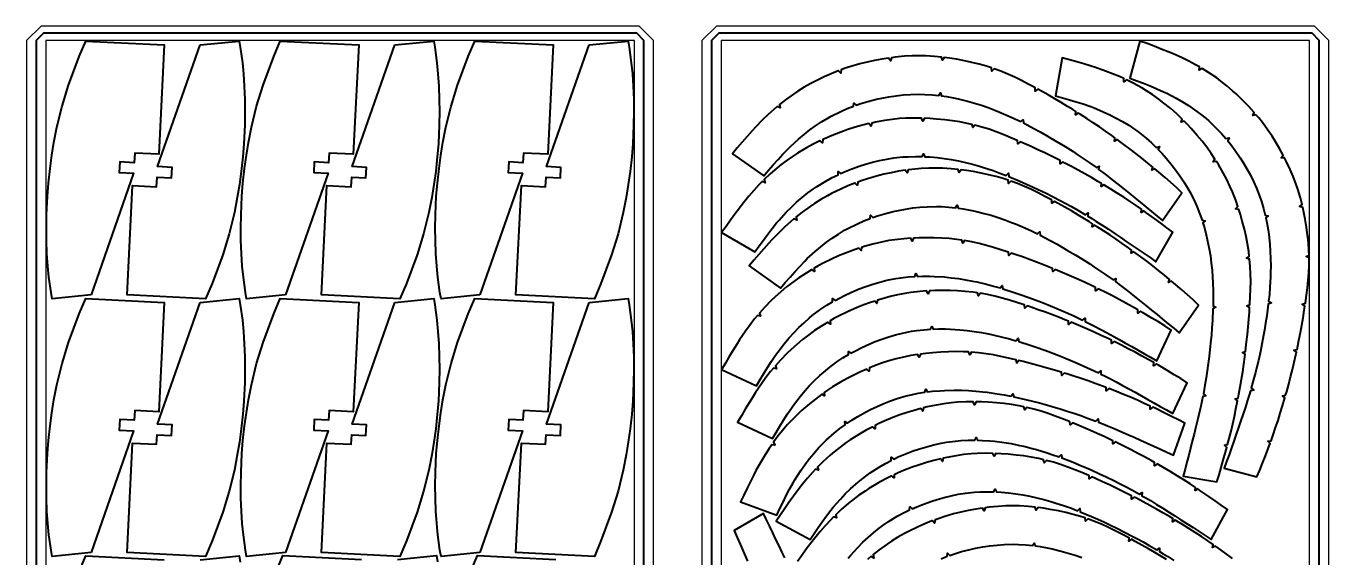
# Model space of a CAD drawing. Header units: millimetres. Extents: x -10628 to 24720, y -21829 to 4032.
# Drawn here: x 22019 to 24720, y -9298 to -8198 of the extents above; entities that cross this region are included whole.
import ezdxf
from ezdxf.enums import TextEntityAlignment as Align
from ezdxf.lldxf.tags import DXFTag

# ---------------------------------------------------------------- set-up
doc = ezdxf.new("R2010")
doc.units = ezdxf.units.MM
doc.layers.add('layer chu', color=7, linetype='Continuous', lineweight=9)
doc.layers.add('layer khung van cnc', color=7, linetype='Continuous', lineweight=25, true_color=0xfbf59b)
doc.layers.add('layer mau', color=7, linetype='Continuous')
doc.styles.add('Text Dim', font='arial.ttf')
tags = doc.linetypes.add('DATTRANHVAKEPVAN', pattern='A,32.156035,-1.521322,["DAT TRÁNH VA CHẠM KẸP VÁN",Text Dim,S=2.23494,R=0,X=0,Y=-0.877209],-47.8264', length=81.503757).pattern_tags.tags
tags[6] = DXFTag(74, 10)
tags = doc.linetypes.add('KVVIENMAY', pattern='A,46.311228,-10.280676,["KV VIỀN MÁY",Text Dim,S=10.028098,R=0,X=0,Y=-4.346144],-100.988212', length=157.580116).pattern_tags.tags
tags[6] = DXFTag(74, 10)

# ---------------------------------------------------------------- blocks, each defined once
blk = doc.blocks.new('khung van cnc')
at = {"color": 2, "linetype": 'DATTRANHVAKEPVAN', "lineweight": 5}
for p, q in [((-1453, -44.4), (-1148, -44.4)), ((-1148, -44.4), (-538.7, -44.4)), ((-539.1, -45.3), (-233, -44.4))]:
    blk.add_line(p, q, dxfattribs=at)
at = {"color": 250, "lineweight": 5}
blk.add_line((-1494.1, -99.4), (-193, -99.4), dxfattribs=at)
at = {"lineweight": 5}
blk.add_lwpolyline([(-193, -99.4), (-193, 2370.6), (-223, 2400.6), (-1463, 2400.6), (-1493, 2370.6), (-1493, -99.4)], close=True, dxfattribs=at)
at = {"color": 1, "linetype": 'KVVIENMAY'}
for points in [[(-511.9, -84.4), (-213, -84.4), (-213, 2370.6), (-228, 2385.6), (-1458, 2385.6), (-1473, 2370.6), (-1473, -84.4), (-1172.8, -84.4)], [(-1104, -84.4), (-567.2, -84.4)]]:
    blk.add_lwpolyline(points, dxfattribs=at)
at = {"lineweight": 5}
for points in [[(-513.5, -69.4), (-233, -69.4), (-233, 2370.6), (-1453, 2370.6), (-1453, -69.4), (-1173, -69.4)], [(-1123, -69.4), (-563.5, -69.4)]]:
    blk.add_lwpolyline(points, dxfattribs=at)
blk.add_lwpolyline([(-843, -551.3), (-1463, -551.3), (-1493, -521.3), (-1493, -99.4), (-843, -99.4)], close=True)
for centre in [(-1148, -69.4), (-538.5, -70.2)]:
    blk.add_circle(centre, 25, dxfattribs=at)
at = {"layer": 'layer mau'}
for points in [[(-843, -99.4), (-193, -99.4), (-193, -212.4), (-843, -212.4)], [(-843, -212.4), (-193, -212.4), (-193, -325.3), (-843, -325.3)], [(-843, -325.3), (-193, -325.3), (-193, -438.3), (-843, -438.3)], [(-843, -438.3), (-193, -438.3), (-193, -521.2), (-223, -551.2), (-843, -551.2)]]:
    blk.add_lwpolyline(points, close=True, dxfattribs=at)
at = {"color": 254, "lineweight": 5, "char_height": 50, "width": 647.53, "attachment_point": 5}
for s, insert in [('{\\fArial|b0|i0|c163|p34;Tên File}', (-1168.8, -155.9)), ('{\\fYu Gothic UI Semilight|b0|i0|c128|p34;Ván}', (-1168.8, -268.9)), ('{\\fYu Gothic UI Semilight|b0|i0|c128|p34;Đ\\fArial|b0|i0|c163|p34;ộ\\fYu Gothic UI Semilight|b0|i0|c128|p34; Dày Ván}', (-1168.8, -381.8)), ('{\\fYu Gothic UI Semilight|b0|i0|c128|p34;S\\fArial|b0|i0|c163|p34;ố\\fYu Gothic UI Semilight|b0|i0|c128|p34; L\\fArial|b0|i0|c163|p34;ượ\\fYu Gothic UI Semilight|b0|i0|c128|p34;ng Chi Ti\\fArial|b0|i0|c163|p34;ế\\fYu Gothic UI Semilight|b0|i0|c128|p34;t}', (-1168.8, -494.8))]:
    blk.add_mtext(s, dxfattribs=dict(at, insert=insert))
at = {"layer": 'layer mau'}
for tag, p in [('ÁGF', (-518, -155.9)), ('TENFILE', (-518, -268.9)), ('TENFILE', (-518, -381.8)), ('TENFILE', (-518, -494.8))]:
    blk.add_attdef(tag, text='', height=30, dxfattribs=at).set_placement(p, align=Align.MIDDLE_CENTER)

msp = doc.modelspace()

# ---------------------------------------------------------------- linework, layer by layer
for points in [[(22153.651, -8755.253), (22072.922, -8763.444), (22070.733, -8750.46), (22066.437, -8718.546), (22064.17, -8695.333), (22062.402, -8669.581), (22061.337, -8642.606), (22061.066, -8617.11), (22061.493, -8589.59), (22063.2, -8550.576), (22065.345, -8523.363), (22068.792, -8493.25), (22072.565, -8465.776), (22076.892, -8439.335), (22083.018, -8407.787), (22093.803, -8363.93), (22107.209, -8320.342), (22129.268, -8261.087), (22142.779, -8229.042), (22305.535, -8237.232), (22294.139, -8463.699), (22244.202, -8461.186), (22242.789, -8481.14), (22213.235, -8479.653), (22212.129, -8501.625), (22242.091, -8503.133)], [(22380.168, -8237.227), (22460.897, -8229.036), (22463.086, -8242.02), (22467.382, -8273.934), (22469.65, -8297.146), (22471.418, -8322.899), (22472.482, -8349.874), (22472.753, -8375.37), (22472.326, -8402.89), (22470.619, -8441.904), (22468.474, -8469.117), (22465.027, -8499.23), (22461.255, -8526.703), (22456.927, -8553.144), (22450.801, -8584.693), (22440.016, -8628.55), (22426.61, -8672.138), (22404.551, -8731.393), (22391.04, -8763.438), (22228.284, -8755.247), (22239.68, -8528.781), (22289.617, -8531.294), (22291.03, -8511.34), (22320.584, -8512.827), (22321.69, -8490.855), (22291.728, -8489.347)], [(22556.811, -8755.253), (22476.082, -8763.444), (22473.893, -8750.46), (22469.597, -8718.546), (22467.33, -8695.333), (22465.561, -8669.581), (22464.497, -8642.606), (22464.226, -8617.11), (22464.653, -8589.59), (22466.36, -8550.576), (22468.505, -8523.363), (22471.952, -8493.25), (22475.724, -8465.776), (22480.052, -8439.335), (22486.178, -8407.787), (22496.963, -8363.93), (22510.369, -8320.342), (22532.428, -8261.087), (22545.939, -8229.042), (22708.695, -8237.232), (22697.299, -8463.699), (22647.362, -8461.186), (22645.949, -8481.14), (22616.395, -8479.653), (22615.289, -8501.625), (22645.251, -8503.133)], [(22783.328, -8237.227), (22864.057, -8229.036), (22866.246, -8242.02), (22870.542, -8273.934), (22872.809, -8297.146), (22874.577, -8322.899), (22875.642, -8349.874), (22875.913, -8375.37), (22875.486, -8402.89), (22873.779, -8441.904), (22871.634, -8469.117), (22868.187, -8499.23), (22864.414, -8526.703), (22860.087, -8553.144), (22853.961, -8584.693), (22843.176, -8628.55), (22829.77, -8672.138), (22807.711, -8731.393), (22794.2, -8763.438), (22631.444, -8755.247), (22642.84, -8528.781), (22692.777, -8531.294), (22694.19, -8511.34), (22723.744, -8512.827), (22724.85, -8490.855), (22694.888, -8489.347)], [(22959.971, -8755.253), (22879.242, -8763.444), (22877.053, -8750.46), (22872.756, -8718.546), (22870.489, -8695.333), (22868.721, -8669.581), (22867.657, -8642.606), (22867.386, -8617.11), (22867.813, -8589.59), (22869.52, -8550.576), (22871.665, -8523.363), (22875.112, -8493.25), (22878.884, -8465.776), (22883.211, -8439.335), (22889.338, -8407.787), (22900.122, -8363.93), (22913.529, -8320.342), (22935.587, -8261.087), (22949.099, -8229.042), (23111.855, -8237.232), (23100.458, -8463.699), (23050.522, -8461.186), (23049.109, -8481.14), (23019.554, -8479.653), (23018.449, -8501.625), (23048.411, -8503.133)], [(23186.481, -8237.245), (23267.21, -8229.054), (23269.4, -8242.038), (23273.696, -8273.952), (23275.963, -8297.165), (23277.731, -8322.917), (23278.796, -8349.892), (23279.066, -8375.388), (23278.639, -8402.908), (23276.932, -8441.922), (23274.787, -8469.135), (23271.34, -8499.248), (23267.568, -8526.722), (23263.241, -8553.163), (23257.115, -8584.711), (23246.33, -8628.568), (23232.923, -8672.156), (23210.865, -8731.411), (23197.353, -8763.456), (23034.597, -8755.266), (23045.994, -8528.799), (23095.93, -8531.312), (23097.343, -8511.358), (23126.898, -8512.845), (23128.003, -8490.873), (23098.041, -8489.365)], [(24574.493, -8388.52), (24568.786, -8381.696), (24562.202, -8383.175), (24564.937, -8377.093), (24564.437, -8376.496), (24553.985, -8364.812), (24543.151, -8353.48), (24527.547, -8338.388), (24520.398, -8331.915), (24508.49, -8321.727), (24496.215, -8311.998), (24487.478, -8305.544), (24470.532, -8294.084), (24457.211, -8285.919), (24451.152, -8289.493), (24451.787, -8282.855), (24443.508, -8278.177), (24429.594, -8270.902), (24415.466, -8264.039), (24395.416, -8255.068), (24386.728, -8251.422), (24372.191, -8245.581), (24357.578, -8239.962), (24342.914, -8234.489), (24328.224, -8229.089), (24307.587, -8306.109), (24321.575, -8311.354), (24335.528, -8316.685), (24349.409, -8322.187), (24363.185, -8327.944), (24376.818, -8334.042), (24383.711, -8337.313), (24403.518, -8347.557), (24416.511, -8355.026), (24429.219, -8362.975), (24441.603, -8371.408), (24453.628, -8380.331), (24465.256, -8389.747), (24470.981, -8394.703), (24487.201, -8410.055), (24497.502, -8420.901), (24506.448, -8431.127), (24512.917, -8429.743), (24510.182, -8435.662), (24516.772, -8443.819), (24525.747, -8455.824), (24536.132, -8470.944), (24542.386, -8480.769), (24550.027, -8493.662), (24557.176, -8506.82), (24563.8, -8520.234), (24569.866, -8533.896), (24576.744, -8551.677), (24580.195, -8561.923), (24584.435, -8576.253), (24587.816, -8589.668), (24594.052, -8591.24), (24589.048, -8595.288), (24591.185, -8605.395), (24593.748, -8620.143), (24595.21, -8630.278), (24597.385, -8649.837), (24598.501, -8664.746), (24599.171, -8679.678), (24599.414, -8694.621), (24599.247, -8709.563), (24598.96, -8718.472), (24597.763, -8739.397), (24596.504, -8754.277), (24595.053, -8768.137), (24600.687, -8771.614), (24594.406, -8774.081), (24591.076, -8798.742), (24588.805, -8813.5), (24586.335, -8828.226), (24584.486, -8838.578), (24580.861, -8857.583), (24577.862, -8872.209), (24573.697, -8891.14), (24571.312, -8901.346), (24567.751, -8915.849), (24563.991, -8930.302), (24559.112, -8947.942), (24564.012, -8952.465), (24557.375, -8953.685), (24554.689, -8962.908), (24551.473, -8973.309), (24546.909, -8987.525), (24542.207, -9001.696), (24536.762, -9017.741), (24532.566, -9029.96), (24527.683, -9044.07), (24522.769, -9058.169), (24517.832, -9072.259), (24512.876, -9086.342), (24507.908, -9100.421), (24502.69, -9114.307), (24570.851, -9132.571), (24576.889, -9118.213), (24582.644, -9103.649), (24588.32, -9089.057), (24596.289, -9067.931), (24598.058, -9063.078), (24593.456, -9058.143), (24600.094, -9057.431), (24604.512, -9044.967), (24609.573, -9030.149), (24614.47, -9015.274), (24619.205, -9000.344), (24623.782, -8985.364), (24628.596, -8968.852), (24623.684, -8964.225), (24630.255, -8963.086), (24632.477, -8955.264), (24636.595, -8940.149), (24640.558, -8924.994), (24644.361, -8909.8), (24648.004, -8894.568), (24651.484, -8879.302), (24652.602, -8874.108), (24647.387, -8869.826), (24653.865, -8868.243), (24655.501, -8860.644), (24657.943, -8848.673), (24660.924, -8833.311), (24663.745, -8817.916), (24666.411, -8802.487), (24668.928, -8787.022), (24670.26, -8778.317), (24664.797, -8774.355), (24671.168, -8772.386), (24671.287, -8771.608), (24673.515, -8755.983), (24675.496, -8740.413), (24677.144, -8724.817), (24678.366, -8709.201), (24679.066, -8693.572), (24679.043, -8678.695), (24672.963, -8675.766), (24678.884, -8672.698), (24678.582, -8662.3), (24677.421, -8646.679), (24675.732, -8631.087), (24673.579, -8615.536), (24670.744, -8598.455), (24668.12, -8584.613), (24665.722, -8573.734), (24659.206, -8571.981), (24664.456, -8567.869), (24661.014, -8554.093), (24655.75, -8536.241), (24651.645, -8524.241), (24646.022, -8509.623), (24639.842, -8495.215), (24631.531, -8477.714), (24627.98, -8470.897), (24621.231, -8470.888), (24625.24, -8465.559), (24618.509, -8453.277), (24610.549, -8439.764), (24602.168, -8426.513), (24593.364, -8413.544), (24582.069, -8398.149)], [(23717.437, -8285.614), (23709.072, -8288.643), (23708.211, -8295.336), (23703.431, -8290.686), (23702.699, -8290.952), (23688.145, -8296.777), (23673.791, -8303.082), (23654.272, -8312.583), (23645.744, -8317.087), (23632.098, -8324.792), (23618.757, -8333), (23609.705, -8339.003), (23593.14, -8351.007), (23580.911, -8360.732), (23582.197, -8367.648), (23576.176, -8364.781), (23568.95, -8370.96), (23557.354, -8381.547), (23546.072, -8392.476), (23530.785, -8408.248), (23524.388, -8415.165), (23513.927, -8426.828), (23503.648, -8438.638), (23493.49, -8450.546), (23483.393, -8462.503), (23548.709, -8508.238), (23558.422, -8496.887), (23568.203, -8485.6), (23578.121, -8474.437), (23588.242, -8463.461), (23598.635, -8452.735), (23604.067, -8447.377), (23620.467, -8432.268), (23631.93, -8422.613), (23643.746, -8413.391), (23655.906, -8404.638), (23668.404, -8396.39), (23681.229, -8388.683), (23687.844, -8384.999), (23707.818, -8375.007), (23721.533, -8369.038), (23734.202, -8364.128), (23735.114, -8357.576), (23739.74, -8362.171), (23749.659, -8358.768), (23764.01, -8354.44), (23781.77, -8349.853), (23793.141, -8347.337), (23807.87, -8344.566), (23822.68, -8342.348), (23837.551, -8340.711), (23852.463, -8339.684), (23871.524, -8339.302), (23882.333, -8339.564), (23897.249, -8340.481), (23911.011, -8341.892), (23914.621, -8336.57), (23916.714, -8342.656), (23926.942, -8344.105), (23941.677, -8346.74), (23951.701, -8348.833), (23970.824, -8353.478), (23985.215, -8357.529), (23999.476, -8362.007), (24013.601, -8366.889), (24027.585, -8372.156), (24035.858, -8375.474), (24055.112, -8383.755), (24068.664, -8390.027), (24081.192, -8396.131), (24086.387, -8392.026), (24086.557, -8398.772), (24108.591, -8410.335), (24121.683, -8417.517), (24134.676, -8424.875), (24143.771, -8430.153), (24160.39, -8440.06), (24173.109, -8447.88), (24189.473, -8458.269), (24198.248, -8464), (24210.658, -8472.308), (24222.954, -8480.784), (24237.861, -8491.401), (24243.787, -8488.344), (24242.664, -8494.998), (24250.412, -8500.676), (24259.086, -8507.256), (24270.883, -8516.407), (24282.591, -8525.672), (24295.806, -8536.277), (24305.854, -8544.399), (24317.442, -8553.813), (24329.01, -8563.252), (24340.562, -8572.711), (24352.101, -8582.185), (24363.631, -8591.669), (24374.896, -8601.321), (24415.371, -8543.518), (24403.943, -8532.933), (24392.227, -8522.544), (24380.455, -8512.219), (24363.329, -8497.506), (24359.374, -8494.183), (24353.162, -8496.819), (24354.764, -8490.338), (24344.563, -8481.924), (24332.369, -8472.1), (24320.066, -8462.411), (24307.656, -8452.856), (24295.145, -8443.431), (24281.275, -8433.26), (24275.247, -8436.293), (24276.424, -8429.729), (24269.834, -8424.965), (24257.039, -8415.926), (24244.153, -8407.019), (24231.176, -8398.248), (24218.109, -8389.615), (24204.954, -8381.124), (24200.456, -8378.297), (24194.648, -8381.733), (24195.376, -8375.104), (24188.795, -8370.967), (24178.381, -8364.579), (24164.965, -8356.524), (24151.463, -8348.608), (24137.876, -8340.825), (24124.205, -8333.171), (24116.48, -8328.941), (24110.889, -8332.72), (24111.217, -8326.06), (24110.528, -8325.682), (24096.607, -8318.244), (24082.653, -8311.058), (24068.561, -8304.174), (24054.305, -8297.685), (24039.858, -8291.682), (24025.871, -8286.616), (24021.039, -8291.327), (24020.18, -8284.714), (24010.306, -8281.442), (23995.231, -8277.189), (23980.001, -8273.444), (23964.651, -8270.148), (23947.632, -8266.97), (23933.726, -8264.702), (23922.683, -8263.234), (23918.807, -8268.758), (23916.739, -8262.418), (23902.617, -8260.941), (23884.041, -8259.781), (23871.361, -8259.535), (23855.701, -8259.819), (23840.048, -8260.699), (23820.761, -8262.522), (23813.14, -8263.528), (23810.823, -8269.867), (23807.187, -8264.277), (23793.343, -8266.401), (23777.922, -8269.259), (23762.604, -8272.604), (23747.406, -8276.44), (23729.076, -8281.789)], [(24426.234, -8401.372), (24419.953, -8395.071), (24413.523, -8397.118), (24415.718, -8390.821), (24415.168, -8390.27), (24403.737, -8379.542), (24391.957, -8369.197), (24375.097, -8355.522), (24367.411, -8349.697), (24354.661, -8340.586), (24341.584, -8331.963), (24332.318, -8326.296), (24314.438, -8316.356), (24300.456, -8309.383), (24294.731, -8313.471), (24294.785, -8306.803), (24286.13, -8302.865), (24271.635, -8296.83), (24256.962, -8291.224), (24236.207, -8284.035), (24227.235, -8281.16), (24212.244, -8276.609), (24197.196, -8272.284), (24182.111, -8268.11), (24167.007, -8264.012), (24153.161, -8342.536), (24167.553, -8346.543), (24181.917, -8350.638), (24196.225, -8354.908), (24210.45, -8359.443), (24224.563, -8364.329), (24231.714, -8366.987), (24252.339, -8375.466), (24265.934, -8381.774), (24279.285, -8388.585), (24292.358, -8395.908), (24305.114, -8403.748), (24317.519, -8412.115), (24323.654, -8416.553), (24341.151, -8430.433), (24352.358, -8440.34), (24362.161, -8449.747), (24368.485, -8447.804), (24366.276, -8453.94), (24373.552, -8461.491), (24383.539, -8472.668), (24395.202, -8486.826), (24402.288, -8496.068), (24411.024, -8508.246), (24419.293, -8520.731), (24427.061, -8533.517), (24434.294, -8546.598), (24442.696, -8563.711), (24447.026, -8573.618), (24452.5, -8587.524), (24457.037, -8600.593), (24463.386, -8601.616), (24458.754, -8606.085), (24461.764, -8615.967), (24465.603, -8630.435), (24467.942, -8640.404), (24471.814, -8659.699), (24474.225, -8674.454), (24476.194, -8689.271), (24477.738, -8704.136), (24478.874, -8719.036), (24479.364, -8727.936), (24479.995, -8748.885), (24480.039, -8763.819), (24479.801, -8777.752), (24485.717, -8780.725), (24479.675, -8783.73), (24478.507, -8808.587), (24477.531, -8823.487), (24476.354, -8838.373), (24475.413, -8848.846), (24473.459, -8868.095), (24471.746, -8882.927), (24469.246, -8902.148), (24467.761, -8912.524), (24465.477, -8927.282), (24462.991, -8942.008), (24459.668, -8960.005), (24464.944, -8964.084), (24458.438, -8965.878), (24456.566, -8975.3), (24454.269, -8985.942), (24450.961, -9000.501), (24447.512, -9015.029), (24443.486, -9031.487), (24440.371, -9044.025), (24436.736, -9058.507), (24433.07, -9072.98), (24429.38, -9087.447), (24425.67, -9101.909), (24421.948, -9116.367), (24417.96, -9130.655), (24487.454, -9142.909), (24492.217, -9128.079), (24496.681, -9113.069), (24501.064, -9098.038), (24507.161, -9076.298), (24508.501, -9071.309), (24503.486, -9066.794), (24510.037, -9065.506), (24513.351, -9052.705), (24517.102, -9037.502), (24520.683, -9022.256), (24524.099, -9006.971), (24527.353, -8991.649), (24530.71, -8974.78), (24525.413, -8970.599), (24531.86, -8968.892), (24533.392, -8960.906), (24536.177, -8945.49), (24538.804, -8930.046), (24541.269, -8914.578), (24543.57, -8899.088), (24545.706, -8883.576), (24546.367, -8878.305), (24540.799, -8874.493), (24547.114, -8872.351), (24548.082, -8864.639), (24549.471, -8852.501), (24551.101, -8836.937), (24552.57, -8821.355), (24553.881, -8805.752), (24555.041, -8790.127), (24555.609, -8781.338), (24549.822, -8777.868), (24555.997, -8775.351), (24556.047, -8774.566), (24556.906, -8758.806), (24557.521, -8743.122), (24557.804, -8727.442), (24557.661, -8711.779), (24556.996, -8696.148), (24555.676, -8681.331), (24549.364, -8678.943), (24554.995, -8675.37), (24553.788, -8665.038), (24551.27, -8649.578), (24548.229, -8634.192), (24544.728, -8618.888), (24540.416, -8602.119), (24536.594, -8588.558), (24533.258, -8577.93), (24526.614, -8576.751), (24531.485, -8572.197), (24526.856, -8558.774), (24520.056, -8541.448), (24514.92, -8529.852), (24508.045, -8515.78), (24500.633, -8501.966), (24490.829, -8485.256), (24486.697, -8478.774), (24479.972, -8479.353), (24483.501, -8473.695), (24475.726, -8462.046), (24466.619, -8449.278), (24457.114, -8436.809), (24447.214, -8424.656), (24434.62, -8410.304)], [(23678.806, -8429.328), (23670.737, -8433.075), (23670.462, -8439.817), (23665.295, -8435.602), (23664.589, -8435.93), (23650.598, -8443.002), (23636.848, -8450.533), (23618.232, -8461.7), (23610.129, -8466.929), (23597.207, -8475.795), (23584.632, -8485.134), (23576.137, -8491.903), (23560.681, -8505.305), (23549.346, -8516.059), (23551.23, -8522.837), (23544.982, -8520.505), (23538.322, -8527.291), (23527.693, -8538.848), (23517.407, -8550.719), (23503.553, -8567.763), (23497.782, -8575.211), (23488.378, -8587.742), (23479.168, -8600.403), (23470.086, -8613.15), (23461.069, -8625.942), (23530.122, -8665.81), (23538.81, -8653.656), (23547.57, -8641.559), (23556.477, -8629.574), (23565.603, -8617.758), (23575.022, -8606.167), (23579.966, -8600.357), (23594.987, -8583.876), (23605.564, -8573.258), (23616.531, -8563.041), (23627.883, -8553.262), (23639.614, -8543.956), (23651.719, -8535.161), (23657.988, -8530.914), (23677.014, -8519.219), (23690.157, -8512.077), (23702.35, -8506.082), (23702.687, -8499.476), (23707.697, -8503.649), (23717.281, -8499.395), (23731.2, -8493.833), (23748.493, -8487.716), (23759.602, -8484.218), (23774.033, -8480.173), (23788.593, -8476.673), (23803.265, -8473.747), (23818.031, -8471.424), (23836.986, -8469.382), (23847.776, -8468.701), (23862.716, -8468.314), (23876.548, -8468.521), (23879.681, -8462.904), (23882.296, -8468.785), (23892.612, -8469.337), (23907.52, -8470.677), (23917.688, -8471.889), (23937.144, -8474.85), (23951.833, -8477.631), (23966.43, -8480.848), (23980.927, -8484.481), (23995.316, -8488.51), (24003.847, -8491.093), (24023.749, -8497.665), (24037.797, -8502.732), (24050.809, -8507.721), (24055.626, -8503.179), (24056.384, -8509.885), (24079.342, -8519.483), (24093.01, -8525.497), (24106.595, -8531.694), (24116.115, -8536.16), (24133.534, -8544.58), (24146.886, -8551.262), (24164.093, -8560.185), (24173.335, -8565.13), (24186.422, -8572.324), (24199.409, -8579.696), (24215.185, -8588.974), (24220.822, -8585.412), (24220.283, -8592.138), (24228.496, -8597.12), (24237.711, -8602.919), (24250.261, -8611.007), (24262.732, -8619.216), (24276.821, -8628.628), (24287.538, -8635.844), (24299.903, -8644.213), (24312.25, -8652.607), (24324.582, -8661.024), (24336.902, -8669.456), (24349.216, -8677.898), (24361.279, -8686.532), (24396.561, -8625.421), (24384.255, -8615.873), (24371.678, -8606.544), (24359.051, -8597.285), (24340.708, -8584.12), (24336.479, -8581.155), (24330.52, -8584.322), (24331.55, -8577.726), (24320.655, -8570.234), (24307.651, -8561.509), (24294.55, -8552.93), (24281.355, -8544.492), (24268.07, -8536.194), (24253.367, -8527.27), (24247.626, -8530.817), (24248.227, -8524.176), (24241.246, -8520.004), (24227.712, -8512.114), (24214.099, -8504.365), (24200.407, -8496.758), (24186.637, -8489.297), (24172.792, -8481.985), (24168.065, -8479.56), (24162.578, -8483.489), (24162.726, -8476.822), (24155.809, -8473.275), (24144.878, -8467.818), (24130.811, -8460.963), (24116.671, -8454.254), (24102.457, -8447.685), (24088.171, -8441.252), (24080.107, -8437.711), (24074.867, -8441.963), (24074.613, -8435.299), (24073.893, -8434.983), (24059.377, -8428.786), (24044.849, -8422.844), (24030.212, -8417.215), (24015.444, -8411.993), (24000.529, -8407.272), (23986.153, -8403.444), (23981.751, -8408.558), (23980.319, -8402.045), (23970.197, -8399.646), (23954.809, -8396.724), (23939.31, -8394.32), (23923.732, -8392.375), (23906.5, -8390.692), (23892.449, -8389.645), (23881.321, -8389.145), (23877.941, -8394.985), (23875.328, -8388.85), (23861.131, -8388.609), (23842.524, -8389.073), (23829.871, -8389.933), (23814.296, -8391.581), (23798.779, -8393.821), (23779.724, -8397.319), (23772.22, -8398.985), (23770.464, -8405.502), (23766.354, -8400.25), (23752.749, -8403.572), (23737.636, -8407.764), (23722.668, -8412.43), (23707.861, -8417.577), (23690.068, -8424.503)], [(23752.048, -8518.29), (23743.684, -8521.319), (23742.822, -8528.012), (23738.042, -8523.362), (23737.31, -8523.628), (23722.756, -8529.453), (23708.403, -8535.758), (23688.883, -8545.259), (23680.355, -8549.763), (23666.71, -8557.468), (23653.369, -8565.676), (23644.316, -8571.679), (23627.751, -8583.683), (23615.522, -8593.408), (23616.808, -8600.324), (23610.788, -8597.457), (23603.561, -8603.636), (23591.966, -8614.223), (23580.684, -8625.152), (23565.397, -8640.924), (23558.999, -8647.841), (23548.539, -8659.504), (23538.26, -8671.314), (23528.102, -8683.222), (23518.004, -8695.179), (23583.32, -8740.914), (23593.034, -8729.563), (23602.815, -8718.276), (23612.732, -8707.113), (23622.854, -8696.137), (23633.247, -8685.411), (23638.678, -8680.053), (23655.079, -8664.944), (23666.541, -8655.289), (23678.357, -8646.067), (23690.518, -8637.314), (23703.015, -8629.066), (23715.84, -8621.359), (23722.456, -8617.675), (23742.429, -8607.683), (23756.145, -8601.714), (23768.813, -8596.804), (23769.725, -8590.252), (23774.352, -8594.847), (23784.271, -8591.444), (23798.622, -8587.116), (23816.381, -8582.529), (23827.753, -8580.013), (23842.482, -8577.242), (23857.291, -8575.024), (23872.162, -8573.387), (23887.075, -8572.36), (23906.136, -8571.978), (23916.944, -8572.24), (23931.861, -8573.157), (23945.622, -8574.568), (23949.233, -8569.246), (23951.325, -8575.332), (23961.554, -8576.781), (23976.289, -8579.416), (23986.312, -8581.509), (24005.436, -8586.154), (24019.827, -8590.205), (24034.088, -8594.683), (24048.213, -8599.565), (24062.197, -8604.832), (24070.47, -8608.15), (24089.723, -8616.431), (24103.276, -8622.703), (24115.804, -8628.807), (24120.998, -8624.702), (24121.168, -8631.448), (24143.203, -8643.011), (24156.294, -8650.193), (24169.288, -8657.551), (24178.383, -8662.829), (24195.001, -8672.736), (24207.72, -8680.556), (24224.084, -8690.945), (24232.86, -8696.676), (24245.27, -8704.984), (24257.565, -8713.46), (24272.473, -8724.077), (24278.399, -8721.02), (24277.275, -8727.674), (24285.023, -8733.352), (24293.697, -8739.932), (24305.494, -8749.083), (24317.203, -8758.348), (24330.418, -8768.953), (24340.465, -8777.075), (24352.054, -8786.489), (24363.622, -8795.928), (24375.173, -8805.387), (24386.712, -8814.861), (24398.243, -8824.345), (24409.508, -8833.997), (24449.982, -8776.194), (24438.555, -8765.609), (24426.838, -8755.22), (24415.067, -8744.895), (24397.94, -8730.182), (24393.986, -8726.859), (24387.774, -8729.495), (24389.375, -8723.014), (24379.174, -8714.601), (24366.981, -8704.776), (24354.677, -8695.087), (24342.268, -8685.532), (24329.757, -8676.107), (24315.887, -8665.936), (24309.859, -8668.969), (24311.036, -8662.405), (24304.446, -8657.641), (24291.651, -8648.602), (24278.765, -8639.695), (24265.788, -8630.924), (24252.721, -8622.291), (24239.565, -8613.8), (24235.067, -8610.973), (24229.259, -8614.409), (24229.987, -8607.78), (24223.406, -8603.643), (24212.992, -8597.255), (24199.576, -8589.2), (24186.075, -8581.284), (24172.488, -8573.501), (24158.817, -8565.847), (24151.092, -8561.617), (24145.501, -8565.396), (24145.829, -8558.736), (24145.139, -8558.358), (24131.218, -8550.92), (24117.264, -8543.734), (24103.173, -8536.85), (24088.917, -8530.361), (24074.469, -8524.358), (24060.482, -8519.292), (24055.651, -8524.003), (24054.792, -8517.39), (24044.918, -8514.118), (24029.843, -8509.865), (24014.613, -8506.12), (23999.263, -8502.824), (23982.243, -8499.646), (23968.337, -8497.378), (23957.295, -8495.91), (23953.419, -8501.434), (23951.351, -8495.094), (23937.228, -8493.617), (23918.652, -8492.457), (23905.972, -8492.211), (23890.313, -8492.495), (23874.66, -8493.375), (23855.372, -8495.198), (23847.752, -8496.204), (23845.435, -8502.543), (23841.798, -8496.953), (23827.955, -8499.077), (23812.534, -8501.935), (23797.216, -8505.28), (23782.018, -8509.116), (23763.688, -8514.465)], [(23660.855, -8695.172), (23653.143, -8699.607), (23653.457, -8706.348), (23647.942, -8702.599), (23647.267, -8702.987), (23633.946, -8711.252), (23620.905, -8719.953), (23603.333, -8732.699), (23595.716, -8738.616), (23583.616, -8748.574), (23571.903, -8758.973), (23564.03, -8766.457), (23549.801, -8781.155), (23539.447, -8792.856), (23541.914, -8799.443), (23535.487, -8797.665), (23529.444, -8805.006), (23519.863, -8817.445), (23510.65, -8830.167), (23498.334, -8848.354), (23493.235, -8856.277), (23484.959, -8869.579), (23476.887, -8882.995), (23468.951, -8896.486), (23461.083, -8910.014), (23533.348, -8943.712), (23540.943, -8930.848), (23548.616, -8918.033), (23556.444, -8905.317), (23564.506, -8892.751), (23572.879, -8880.383), (23577.297, -8874.164), (23590.825, -8856.436), (23600.436, -8844.937), (23610.471, -8833.804), (23620.927, -8823.072), (23631.803, -8812.779), (23643.095, -8802.962), (23648.97, -8798.185), (23666.905, -8784.877), (23679.375, -8776.616), (23690.999, -8769.582), (23690.759, -8762.971), (23696.114, -8766.692), (23705.29, -8761.618), (23718.672, -8754.865), (23735.366, -8747.263), (23746.127, -8742.811), (23760.151, -8737.524), (23774.351, -8732.768), (23788.712, -8728.574), (23803.219, -8724.973), (23821.924, -8721.287), (23832.614, -8719.668), (23847.463, -8717.98), (23861.261, -8716.981), (23863.892, -8711.112), (23867.01, -8716.743), (23877.334, -8716.394), (23892.303, -8716.43), (23902.538, -8716.75), (23922.178, -8718.005), (23937.053, -8719.495), (23951.875, -8721.428), (23966.633, -8723.783), (23981.319, -8726.542), (23990.043, -8728.373), (24010.442, -8733.185), (24024.878, -8737.008), (24038.275, -8740.844), (24042.678, -8735.899), (24044.017, -8742.514), (24067.724, -8750.075), (24081.864, -8754.874), (24095.938, -8759.864), (24105.811, -8763.483), (24123.898, -8770.353), (24137.781, -8775.846), (24155.701, -8783.235), (24165.338, -8787.356), (24179.002, -8793.382), (24192.583, -8799.594), (24209.107, -8807.462), (24214.412, -8803.422), (24214.462, -8810.17), (24223.078, -8814.416), (24232.763, -8819.39), (24245.97, -8826.353), (24259.109, -8833.445), (24273.965, -8841.593), (24285.27, -8847.847), (24298.317, -8855.106), (24311.349, -8862.393), (24324.367, -8869.702), (24337.376, -8877.029), (24350.378, -8884.366), (24363.148, -8891.916), (24392.97, -8827.962), (24379.878, -8819.522), (24366.535, -8811.326), (24353.15, -8803.202), (24333.729, -8791.686), (24329.258, -8789.101), (24323.598, -8792.775), (24324.049, -8786.115), (24312.542, -8779.6), (24298.828, -8772.042), (24285.029, -8764.637), (24271.149, -8757.382), (24257.191, -8750.273), (24241.766, -8742.665), (24236.356, -8746.698), (24236.375, -8740.03), (24229.058, -8736.483), (24214.888, -8729.803), (24200.651, -8723.269), (24186.348, -8716.884), (24171.981, -8710.652), (24157.551, -8704.574), (24152.63, -8702.571), (24147.506, -8706.963), (24147.073, -8700.309), (24139.873, -8697.378), (24128.508, -8692.895), (24113.897, -8687.291), (24099.226, -8681.84), (24084.494, -8676.535), (24069.702, -8671.371), (24061.36, -8668.547), (24056.51, -8673.24), (24055.676, -8666.623), (24054.932, -8666.371), (24039.93, -8661.463), (24024.941, -8656.809), (24009.868, -8652.477), (23994.702, -8648.562), (23979.431, -8645.159), (23964.777, -8642.599), (23960.837, -8648.077), (23958.843, -8641.714), (23948.551, -8640.206), (23932.966, -8638.636), (23917.317, -8637.592), (23901.628, -8637.012), (23884.315, -8636.838), (23870.227, -8637.019), (23859.097, -8637.491), (23856.239, -8643.604), (23853.101, -8637.719), (23838.937, -8638.717), (23820.442, -8640.801), (23807.912, -8642.76), (23792.54, -8645.759), (23777.277, -8649.343), (23758.599, -8654.489), (23751.269, -8656.802), (23750.088, -8663.447), (23745.536, -8658.574), (23732.272, -8663.069), (23717.582, -8668.562), (23703.077, -8674.515), (23688.776, -8680.933), (23671.653, -8689.383)], [(23693.827, -8804.446), (23686.115, -8808.881), (23686.429, -8815.622), (23680.914, -8811.873), (23680.239, -8812.261), (23666.918, -8820.526), (23653.877, -8829.227), (23636.304, -8841.973), (23628.688, -8847.889), (23616.588, -8857.847), (23604.875, -8868.246), (23597.002, -8875.731), (23582.773, -8890.429), (23572.419, -8902.129), (23574.886, -8908.717), (23568.459, -8906.939), (23562.415, -8914.28), (23552.834, -8926.719), (23543.622, -8939.441), (23531.306, -8957.628), (23526.206, -8965.551), (23517.93, -8978.853), (23509.858, -8992.268), (23501.922, -9005.759), (23494.054, -9019.288), (23566.32, -9052.986), (23573.915, -9040.122), (23581.587, -9027.307), (23589.416, -9014.591), (23597.477, -9002.025), (23605.85, -8989.657), (23610.269, -8983.438), (23623.797, -8965.71), (23633.408, -8954.211), (23643.443, -8943.077), (23653.899, -8932.346), (23664.774, -8922.053), (23676.066, -8912.236), (23681.941, -8907.459), (23699.876, -8894.151), (23712.347, -8885.89), (23723.971, -8878.855), (23723.731, -8872.245), (23729.085, -8875.966), (23738.262, -8870.892), (23751.644, -8864.139), (23768.337, -8856.537), (23779.099, -8852.084), (23793.123, -8846.798), (23807.322, -8842.042), (23821.683, -8837.848), (23836.191, -8834.247), (23854.896, -8830.561), (23865.586, -8828.942), (23880.435, -8827.254), (23894.232, -8826.254), (23896.864, -8820.386), (23899.981, -8826.017), (23910.306, -8825.667), (23925.274, -8825.704), (23935.509, -8826.024), (23955.149, -8827.278), (23970.025, -8828.769), (23984.846, -8830.702), (23999.605, -8833.057), (24014.291, -8835.816), (24023.014, -8837.646), (24043.413, -8842.459), (24057.849, -8846.282), (24071.247, -8850.118), (24075.65, -8845.173), (24076.988, -8851.787), (24100.696, -8859.349), (24114.836, -8864.148), (24128.909, -8869.138), (24138.783, -8872.757), (24156.869, -8879.627), (24170.753, -8885.12), (24188.672, -8892.509), (24198.31, -8896.629), (24211.974, -8902.655), (24225.554, -8908.868), (24242.079, -8916.736), (24247.384, -8912.695), (24247.433, -8919.443), (24256.049, -8923.69), (24265.734, -8928.664), (24278.941, -8935.627), (24292.081, -8942.719), (24306.936, -8950.867), (24318.241, -8957.121), (24331.289, -8964.38), (24344.32, -8971.667), (24357.339, -8978.976), (24370.347, -8986.302), (24383.35, -8993.64), (24396.119, -9001.189), (24425.942, -8937.236), (24412.85, -8928.796), (24399.507, -8920.6), (24386.122, -8912.475), (24366.701, -8900.96), (24362.229, -8898.374), (24356.569, -8902.049), (24357.021, -8895.389), (24345.514, -8888.874), (24331.8, -8881.316), (24318, -8873.911), (24304.12, -8866.656), (24290.163, -8859.547), (24274.737, -8851.939), (24269.327, -8855.972), (24269.347, -8849.304), (24262.03, -8845.757), (24247.86, -8839.076), (24233.622, -8832.543), (24219.319, -8826.158), (24204.952, -8819.926), (24190.522, -8813.848), (24185.601, -8811.845), (24180.478, -8816.237), (24180.044, -8809.583), (24172.845, -8806.651), (24161.48, -8802.168), (24146.869, -8796.565), (24132.198, -8791.114), (24117.466, -8785.809), (24102.673, -8780.645), (24094.331, -8777.821), (24089.481, -8782.513), (24088.648, -8775.897), (24087.903, -8775.645), (24072.902, -8770.737), (24057.912, -8766.083), (24042.839, -8761.751), (24027.673, -8757.836), (24012.403, -8754.433), (23997.749, -8751.873), (23993.808, -8757.351), (23991.814, -8750.988), (23981.522, -8749.48), (23965.937, -8747.91), (23950.289, -8746.866), (23934.6, -8746.286), (23917.287, -8746.112), (23903.198, -8746.293), (23892.069, -8746.764), (23889.21, -8752.878), (23886.073, -8746.993), (23871.909, -8747.991), (23853.413, -8750.074), (23840.883, -8752.034), (23825.511, -8755.033), (23810.249, -8758.617), (23791.571, -8763.762), (23784.241, -8766.076), (23783.06, -8772.721), (23778.508, -8767.848), (23765.243, -8772.343), (23750.553, -8777.836), (23736.049, -8783.789), (23721.747, -8790.207), (23704.625, -8798.657)], [(22153.651, -9288.835), (22072.922, -9297.027), (22070.733, -9284.042), (22066.437, -9252.128), (22064.17, -9228.916), (22062.402, -9203.163), (22061.337, -9176.188), (22061.066, -9150.692), (22061.493, -9123.173), (22063.2, -9084.158), (22065.345, -9056.945), (22068.792, -9026.832), (22072.565, -8999.359), (22076.892, -8972.918), (22083.018, -8941.369), (22093.803, -8897.512), (22107.209, -8853.925), (22129.268, -8794.67), (22142.779, -8762.624), (22305.535, -8770.815), (22294.139, -8997.281), (22244.202, -8994.768), (22242.789, -9014.723), (22213.235, -9013.235), (22212.129, -9035.207), (22242.091, -9036.715)], [(22380.168, -8770.81), (22460.897, -8762.618), (22463.086, -8775.603), (22467.382, -8807.516), (22469.65, -8830.729), (22471.418, -8856.481), (22472.482, -8883.457), (22472.753, -8908.953), (22472.326, -8936.472), (22470.619, -8975.486), (22468.474, -9002.699), (22465.027, -9032.813), (22461.255, -9060.286), (22456.927, -9086.727), (22450.801, -9118.275), (22440.016, -9162.133), (22426.61, -9205.72), (22404.551, -9264.975), (22391.04, -9297.02), (22228.284, -9288.83), (22239.68, -9062.363), (22289.617, -9064.876), (22291.03, -9044.922), (22320.584, -9046.409), (22321.69, -9024.437), (22291.728, -9022.929)], [(22556.811, -9288.835), (22476.082, -9297.027), (22473.893, -9284.042), (22469.597, -9252.128), (22467.33, -9228.916), (22465.561, -9203.163), (22464.497, -9176.188), (22464.226, -9150.692), (22464.653, -9123.173), (22466.36, -9084.158), (22468.505, -9056.945), (22471.952, -9026.832), (22475.724, -8999.359), (22480.052, -8972.918), (22486.178, -8941.369), (22496.963, -8897.512), (22510.369, -8853.925), (22532.428, -8794.67), (22545.939, -8762.624), (22708.695, -8770.815), (22697.299, -8997.281), (22647.362, -8994.768), (22645.949, -9014.723), (22616.395, -9013.235), (22615.289, -9035.207), (22645.251, -9036.715)], [(22783.328, -8770.81), (22864.057, -8762.618), (22866.246, -8775.603), (22870.542, -8807.516), (22872.809, -8830.729), (22874.577, -8856.481), (22875.642, -8883.457), (22875.913, -8908.953), (22875.486, -8936.472), (22873.779, -8975.486), (22871.634, -9002.699), (22868.187, -9032.813), (22864.414, -9060.286), (22860.087, -9086.727), (22853.961, -9118.275), (22843.176, -9162.133), (22829.77, -9205.72), (22807.711, -9264.975), (22794.2, -9297.02), (22631.444, -9288.83), (22642.84, -9062.363), (22692.777, -9064.876), (22694.19, -9044.922), (22723.744, -9046.409), (22724.85, -9024.437), (22694.888, -9022.929)], [(22959.971, -9288.835), (22879.242, -9297.027), (22877.053, -9284.042), (22872.756, -9252.128), (22870.489, -9228.916), (22868.721, -9203.163), (22867.657, -9176.188), (22867.386, -9150.692), (22867.813, -9123.173), (22869.52, -9084.158), (22871.665, -9056.945), (22875.112, -9026.832), (22878.884, -8999.359), (22883.211, -8972.918), (22889.338, -8941.369), (22900.122, -8897.512), (22913.529, -8853.925), (22935.587, -8794.67), (22949.099, -8762.624), (23111.855, -8770.815), (23100.458, -8997.281), (23050.522, -8994.768), (23049.109, -9014.723), (23019.554, -9013.235), (23018.449, -9035.207), (23048.411, -9036.715)], [(23186.481, -8770.828), (23267.21, -8762.636), (23269.4, -8775.621), (23273.696, -8807.534), (23275.963, -8830.747), (23277.731, -8856.5), (23278.796, -8883.475), (23279.066, -8908.971), (23278.639, -8936.49), (23276.932, -8975.504), (23274.787, -9002.718), (23271.34, -9032.831), (23267.568, -9060.304), (23263.241, -9086.745), (23257.115, -9118.293), (23246.33, -9162.151), (23232.923, -9205.738), (23210.865, -9264.993), (23197.353, -9297.038), (23034.597, -9288.848), (23045.994, -9062.382), (23095.93, -9064.894), (23097.343, -9044.94), (23126.898, -9046.428), (23128.003, -9024.455), (23098.041, -9022.948)], [(23680.738, -8952.684), (23673.443, -8957.775), (23674.342, -8964.463), (23668.522, -8961.209), (23667.883, -8961.654), (23655.333, -8971.048), (23643.1, -8980.853), (23626.705, -8995.082), (23619.634, -9001.64), (23608.447, -9012.615), (23597.685, -9023.995), (23590.495, -9032.137), (23577.601, -9048.019), (23568.306, -9060.578), (23571.338, -9066.926), (23564.78, -9065.714), (23559.4, -9073.554), (23550.939, -9086.781), (23542.87, -9100.257), (23532.187, -9119.448), (23527.797, -9127.786), (23520.712, -9141.759), (23513.84, -9155.826), (23507.11, -9169.958), (23500.451, -9184.121), (23575.378, -9211.392), (23581.823, -9197.914), (23588.35, -9184.48), (23595.04, -9171.13), (23601.976, -9157.909), (23609.239, -9144.859), (23613.098, -9138.278), (23625.03, -9119.439), (23633.602, -9107.146), (23642.629, -9095.18), (23652.11, -9083.578), (23662.046, -9072.376), (23672.44, -9061.612), (23677.876, -9056.342), (23694.583, -9041.521), (23706.286, -9032.205), (23717.253, -9024.184), (23716.438, -9017.619), (23722.096, -9020.859), (23730.796, -9015.005), (23743.538, -9007.111), (23759.505, -8998.084), (23769.838, -8992.71), (23783.348, -8986.221), (23797.079, -8980.246), (23811.019, -8974.816), (23825.158, -8969.964), (23843.47, -8964.662), (23853.978, -8962.118), (23868.624, -8959.142), (23882.282, -8956.944), (23884.392, -8950.868), (23887.988, -8956.206), (23898.243, -8954.958), (23913.158, -8953.69), (23923.382, -8953.117), (23943.056, -8952.654), (23958.005, -8952.843), (23972.939, -8953.476), (23987.847, -8954.537), (24002.717, -8956.005), (24011.567, -8957.068), (24032.308, -8960.084), (24047.022, -8962.635), (24060.703, -8965.289), (24064.658, -8959.979), (24066.568, -8966.451), (24090.844, -8971.917), (24105.349, -8975.466), (24119.804, -8979.21), (24129.955, -8981.955), (24148.571, -8987.223), (24162.881, -8991.485), (24181.376, -8997.284), (24191.336, -9000.549), (24205.473, -9005.361), (24219.543, -9010.366), (24236.691, -9016.764), (24241.624, -9012.276), (24242.261, -9018.995), (24251.214, -9022.474), (24261.296, -9026.585), (24275.059, -9032.371), (24288.767, -9038.29), (24304.276, -9045.113), (24316.083, -9050.358), (24329.714, -9056.452), (24343.331, -9062.575), (24356.937, -9068.722), (24370.534, -9074.886), (24384.127, -9081.063), (24397.506, -9087.471), (24421.641, -9021.161), (24407.863, -9013.895), (24393.857, -9006.892), (24379.814, -8999.966), (24359.463, -8990.186), (24354.784, -8988.001), (24349.466, -8992.155), (24349.335, -8985.48), (24337.304, -8979.993), (24322.983, -8973.659), (24308.591, -8967.485), (24294.131, -8961.467), (24279.607, -8955.601), (24263.578, -8949.367), (24258.54, -8953.857), (24257.978, -8947.212), (24250.38, -8944.316), (24235.681, -8938.896), (24220.929, -8933.628), (24206.124, -8928.514), (24191.268, -8923.558), (24176.363, -8918.761), (24171.287, -8917.195), (24166.565, -8922.016), (24165.553, -8915.425), (24158.126, -8913.133), (24146.413, -8909.657), (24131.37, -8905.349), (24116.279, -8901.197), (24101.141, -8897.196), (24085.955, -8893.341), (24077.398, -8891.255), (24072.976, -8896.352), (24071.569, -8889.834), (24070.805, -8889.647), (24055.433, -8886.065), (24040.095, -8882.736), (24024.702, -8879.734), (24009.252, -8877.156), (23993.743, -8875.096), (23978.922, -8873.823), (23975.474, -8879.624), (23972.933, -8873.459), (23962.548, -8872.854), (23946.886, -8872.648), (23931.206, -8872.972), (23915.526, -8873.761), (23898.264, -8875.096), (23884.245, -8876.505), (23873.198, -8877.945), (23870.884, -8884.284), (23867.246, -8878.695), (23853.222, -8880.923), (23834.979, -8884.611), (23822.667, -8887.655), (23807.615, -8891.983), (23792.723, -8896.884), (23774.564, -8903.637), (23767.464, -8906.58), (23766.867, -8913.303), (23761.907, -8908.845), (23749.085, -8914.48), (23734.93, -8921.232), (23720.999, -8928.427), (23707.312, -8936.066), (23690.991, -8945.977)], [(23787.067, -9022.026), (23779.094, -9025.972), (23778.987, -9032.72), (23773.716, -9028.634), (23773.019, -9028.98), (23759.209, -9036.398), (23745.651, -9044.27), (23727.318, -9055.897), (23719.348, -9061.327), (23706.651, -9070.512), (23694.313, -9080.161), (23685.989, -9087.14), (23670.872, -9100.923), (23659.809, -9111.956), (23661.861, -9118.685), (23655.557, -9116.509), (23649.068, -9123.459), (23638.73, -9135.278), (23628.743, -9147.401), (23615.318, -9164.785), (23609.735, -9172.375), (23600.646, -9185.136), (23591.754, -9198.022), (23582.993, -9210.992), (23574.297, -9224.005), (23644.323, -9262.14), (23652.704, -9249.773), (23661.161, -9237.461), (23669.766, -9225.258), (23678.595, -9213.218), (23687.722, -9201.396), (23692.519, -9195.464), (23707.125, -9178.614), (23717.435, -9167.736), (23728.144, -9157.249), (23739.248, -9147.19), (23750.743, -9137.595), (23762.625, -9128.5), (23768.786, -9124.099), (23787.516, -9111.934), (23800.477, -9104.466), (23812.516, -9098.169), (23812.689, -9091.556), (23817.801, -9095.604), (23827.276, -9091.112), (23841.052, -9085.205), (23858.187, -9078.659), (23869.205, -9074.885), (23883.531, -9070.482), (23897.999, -9066.62), (23912.594, -9063.329), (23927.297, -9060.639), (23946.196, -9058.125), (23956.966, -9057.176), (23971.891, -9056.416), (23985.724, -9056.278), (23988.716, -9050.585), (23991.477, -9056.399), (24001.803, -9056.694), (24016.74, -9057.662), (24026.935, -9058.62), (24046.459, -9061.095), (24061.213, -9063.51), (24075.885, -9066.362), (24090.468, -9069.633), (24104.954, -9073.301), (24113.546, -9075.671), (24133.606, -9081.745), (24147.776, -9086.46), (24160.908, -9091.124), (24165.61, -9086.463), (24166.535, -9093.148), (24189.725, -9102.171), (24203.538, -9107.842), (24217.274, -9113.699), (24226.902, -9117.926), (24244.526, -9125.91), (24258.04, -9132.257), (24275.464, -9140.749), (24284.826, -9145.461), (24298.089, -9152.327), (24311.255, -9159.374), (24327.258, -9168.255), (24332.804, -9164.553), (24332.433, -9171.291), (24340.768, -9176.067), (24350.124, -9181.634), (24362.872, -9189.407), (24375.544, -9197.303), (24389.863, -9206.361), (24400.756, -9213.307), (24413.326, -9221.365), (24425.878, -9229.45), (24438.416, -9237.556), (24450.943, -9245.678), (24463.463, -9253.812), (24475.737, -9262.142), (24509.486, -9200.171), (24496.946, -9190.932), (24484.14, -9181.92), (24471.286, -9172.978), (24452.62, -9160.274), (24448.319, -9157.415), (24442.441, -9160.73), (24443.307, -9154.111), (24432.228, -9146.892), (24419.011, -9138.495), (24405.7, -9130.244), (24392.299, -9122.138), (24378.811, -9114.173), (24363.89, -9105.619), (24358.239, -9109.308), (24358.674, -9102.653), (24351.592, -9098.657), (24337.866, -9091.107), (24324.063, -9083.699), (24310.186, -9076.436), (24296.235, -9069.32), (24282.212, -9062.356), (24277.425, -9060.05), (24272.038, -9064.114), (24272.02, -9057.446), (24265.017, -9054.072), (24253.953, -9048.889), (24239.72, -9042.387), (24225.417, -9036.032), (24211.044, -9029.819), (24196.602, -9023.744), (24188.452, -9020.406), (24183.319, -9024.787), (24182.9, -9018.131), (24182.172, -9017.833), (24167.506, -9012), (24152.835, -9006.422), (24138.061, -9001.159), (24123.169, -8996.306), (24108.14, -8991.959), (24093.674, -8988.491), (24089.4, -8993.713), (24087.806, -8987.238), (24077.628, -8985.091), (24062.171, -8982.554), (24046.618, -8980.536), (24030.995, -8978.98), (24013.727, -8977.727), (23999.655, -8977.03), (23988.517, -8976.808), (23985.284, -8982.731), (23982.519, -8976.663), (23968.32, -8976.776), (23949.731, -8977.703), (23937.103, -8978.878), (23921.574, -8980.913), (23906.118, -8983.54), (23887.155, -8987.512), (23879.696, -8989.364), (23878.103, -8995.922), (23873.863, -8990.775), (23860.345, -8994.435), (23845.341, -8999.002), (23830.494, -9004.04), (23815.82, -9009.554), (23798.205, -9016.921)]]:
    msp.add_lwpolyline(points, close=True)
for points in [[(24519.906, -9301.274), (24507.279, -9292.014), (24488.936, -9278.849), (24484.707, -9275.884), (24478.748, -9279.051), (24479.779, -9272.456), (24468.883, -9264.963), (24455.879, -9256.239), (24442.778, -9247.659), (24429.583, -9239.221), (24416.298, -9230.923), (24401.595, -9221.999), (24395.854, -9225.546), (24396.455, -9218.905), (24389.475, -9214.733), (24375.941, -9206.844), (24362.327, -9199.094), (24348.635, -9191.487), (24334.865, -9184.026), (24321.02, -9176.714), (24316.293, -9174.29), (24310.806, -9178.218), (24310.954, -9171.551), (24304.037, -9168.004), (24293.106, -9162.548), (24279.039, -9155.692), (24264.899, -9148.983), (24250.686, -9142.414), (24236.399, -9135.981), (24228.335, -9132.441), (24223.095, -9136.692), (24222.841, -9130.029), (24222.121, -9129.713), (24207.605, -9123.516), (24193.077, -9117.573), (24178.44, -9111.944), (24163.672, -9106.722), (24148.757, -9102.001), (24134.381, -9098.173), (24129.979, -9103.287), (24128.547, -9096.775), (24118.425, -9094.375), (24103.037, -9091.453), (24087.538, -9089.049), (24071.96, -9087.104), (24054.728, -9085.421), (24040.677, -9084.374), (24029.549, -9083.874), (24026.169, -9089.714), (24023.556, -9083.579), (24009.359, -9083.338), (23990.752, -9083.802), (23978.099, -9084.662), (23962.524, -9086.31), (23947.007, -9088.55), (23927.952, -9092.048), (23920.448, -9093.714), (23918.692, -9100.231), (23914.583, -9094.979), (23900.977, -9098.301), (23885.864, -9102.493), (23870.896, -9107.16), (23856.089, -9112.306), (23838.296, -9119.232), (23827.034, -9124.057), (23818.965, -9127.804), (23818.69, -9134.547), (23813.523, -9130.331), (23812.817, -9130.659), (23798.826, -9137.731), (23785.076, -9145.262), (23766.46, -9156.429), (23758.357, -9161.659), (23745.435, -9170.524), (23732.86, -9179.863), (23724.365, -9186.632), (23708.909, -9200.034), (23697.574, -9210.788), (23699.458, -9217.566), (23693.21, -9215.234), (23686.55, -9222.02), (23675.921, -9233.577), (23665.635, -9245.448), (23651.781, -9262.492), (23646.01, -9269.941), (23636.606, -9282.471), (23627.396, -9295.132), (23618.314, -9307.88)], [(23723.25, -9300.897), (23728.194, -9295.086), (23743.215, -9278.605), (23753.792, -9267.987), (23764.759, -9257.77), (23776.111, -9247.991), (23787.842, -9238.685), (23799.947, -9229.89), (23806.216, -9225.643), (23825.242, -9213.949), (23838.385, -9206.806), (23850.578, -9200.811), (23850.915, -9194.205), (23855.925, -9198.378), (23865.509, -9194.124), (23879.428, -9188.562), (23896.721, -9182.445), (23907.83, -9178.947), (23922.261, -9174.903), (23936.821, -9171.403), (23951.493, -9168.476), (23966.259, -9166.153), (23985.214, -9164.111), (23996.004, -9163.43), (24010.944, -9163.043), (24024.776, -9163.25), (24027.909, -9157.633), (24030.524, -9163.514), (24040.84, -9164.066), (24055.748, -9165.407), (24065.916, -9166.618), (24085.372, -9169.579), (24100.061, -9172.36), (24114.658, -9175.578), (24129.155, -9179.211), (24143.544, -9183.239), (24152.075, -9185.822), (24171.977, -9192.395), (24186.025, -9197.461), (24199.037, -9202.451), (24203.854, -9197.908), (24204.612, -9204.614), (24227.57, -9214.212), (24241.238, -9220.226), (24254.823, -9226.423), (24264.343, -9230.889), (24281.762, -9239.309), (24295.114, -9245.992), (24312.321, -9254.915), (24321.563, -9259.859), (24334.65, -9267.053), (24347.637, -9274.426), (24363.413, -9283.704), (24369.05, -9280.141), (24368.511, -9286.868), (24376.724, -9291.849), (24385.939, -9297.648), (24398.489, -9305.736)], [(23592.326, -9300.354), (23586.652, -9288.746), (23580.128, -9275.316), (23573.633, -9261.873), (23567.161, -9248.418), (23560.707, -9234.956), (23554.265, -9221.487), (23548.135, -9207.979), (23487.024, -9243.261), (23492.907, -9257.684), (23499.136, -9272.051), (23505.44, -9286.383), (23514.744, -9306.956)], [(24383.209, -9303.797), (24372.795, -9297.408), (24359.379, -9289.353), (24345.877, -9281.437), (24332.29, -9273.654), (24318.619, -9266), (24310.894, -9261.77), (24305.303, -9265.549), (24305.631, -9258.889), (24304.942, -9258.511), (24291.021, -9251.073), (24277.067, -9243.887), (24262.975, -9237.003), (24248.719, -9230.514), (24234.272, -9224.511), (24220.285, -9219.445), (24215.453, -9224.156), (24214.594, -9217.543), (24204.72, -9214.271), (24189.645, -9210.019), (24174.415, -9206.273), (24159.065, -9202.977), (24142.046, -9199.799), (24128.14, -9197.531), (24117.097, -9196.063), (24113.221, -9201.587), (24111.153, -9195.247), (24097.031, -9193.77), (24078.455, -9192.61), (24065.775, -9192.364), (24050.115, -9192.648), (24034.462, -9193.528), (24015.175, -9195.352), (24007.554, -9196.357), (24005.237, -9202.696), (24001.601, -9197.107), (23987.757, -9199.23), (23972.336, -9202.088), (23957.018, -9205.433), (23941.82, -9209.269), (23923.49, -9214.618), (23911.851, -9218.444), (23903.486, -9221.473), (23902.625, -9228.166), (23897.845, -9223.516), (23897.113, -9223.781), (23882.559, -9229.607), (23868.205, -9235.911), (23848.686, -9245.412), (23840.158, -9249.916), (23826.512, -9257.622), (23813.171, -9265.829), (23804.119, -9271.832), (23787.554, -9283.836), (23775.325, -9293.561), (23776.611, -9300.477), (23770.59, -9297.61), (23763.363, -9303.79)], [(23915.947, -9301.867), (23928.616, -9296.957), (23929.528, -9290.405), (23934.154, -9295), (23944.073, -9291.597), (23958.424, -9287.27), (23976.184, -9282.682), (23987.555, -9280.166), (24002.284, -9277.395), (24017.094, -9275.177), (24031.965, -9273.541), (24046.877, -9272.513), (24065.938, -9272.131), (24076.747, -9272.393), (24091.663, -9273.31), (24105.425, -9274.721), (24109.035, -9269.399), (24111.128, -9275.485), (24121.356, -9276.934), (24136.091, -9279.569), (24146.115, -9281.662), (24165.238, -9286.308), (24179.629, -9290.358), (24193.89, -9294.836), (24208.015, -9299.718)], [(22129.268, -9328.252), (22142.779, -9296.207), (22305.535, -9304.397)], [(22380.168, -9304.392), (22460.897, -9296.2), (22463.086, -9309.185)], [(22538.075, -9327.679), (22551.586, -9295.634), (22714.342, -9303.824)], [(22788.975, -9303.819), (22869.704, -9295.627), (22871.893, -9308.612)], [(22941.235, -9327.679), (22954.746, -9295.634), (23117.502, -9303.824)]]:
    msp.add_lwpolyline(points)

# ---------------------------------------------------------------- block references
at = {"layer": 'layer khung van cnc'}
ref = msp.add_blockref('khung van cnc', (23513.07, -10598.582), dxfattribs=at)
ref.add_attrib('TENFILE', '26PCS', dxfattribs={"layer": 'layer chu', "lineweight": 5, "height": 30, "style": 'Text Dim'}).set_placement((22995.066, -11093.341), align=Align.MIDDLE_CENTER)
ref.add_attrib('TENFILE', '12MM', dxfattribs={"layer": 'layer chu', "height": 30, "style": 'Text Dim'}).set_placement((22995.066, -10980.393), align=Align.MIDDLE_CENTER)
ref.add_attrib('TENFILE', 'PLW', dxfattribs={"layer": 'layer chu', "height": 30, "style": 'Text Dim'}).set_placement((22995.066, -10867.444), align=Align.MIDDLE_CENTER)
ref.add_attrib('ÁGF', 'FILE11', dxfattribs={"layer": 'layer chu', "height": 30, "style": 'Text Dim'}).set_placement((22995.066, -10754.496), align=Align.TOP_CENTER)
ref = msp.add_blockref('khung van cnc', (24913.07, -10598.636), dxfattribs=at)
ref.add_attrib('TENFILE', '24PCS', dxfattribs={"layer": 'layer chu', "lineweight": 5, "height": 30, "style": 'Text Dim'}).set_placement((24395.066, -11093.395), align=Align.MIDDLE_CENTER)
ref.add_attrib('TENFILE', '12MM', dxfattribs={"layer": 'layer chu', "height": 30, "style": 'Text Dim'}).set_placement((24395.066, -10980.446), align=Align.MIDDLE_CENTER)
ref.add_attrib('TENFILE', 'PLW', dxfattribs={"layer": 'layer chu', "height": 30, "style": 'Text Dim'}).set_placement((24395.066, -10867.498), align=Align.MIDDLE_CENTER)
ref.add_attrib('ÁGF', 'FILE12', dxfattribs={"layer": 'layer chu', "height": 30, "style": 'Text Dim'}).set_placement((24395.066, -10754.55), align=Align.TOP_CENTER)

doc.saveas('drawing.dxf')
